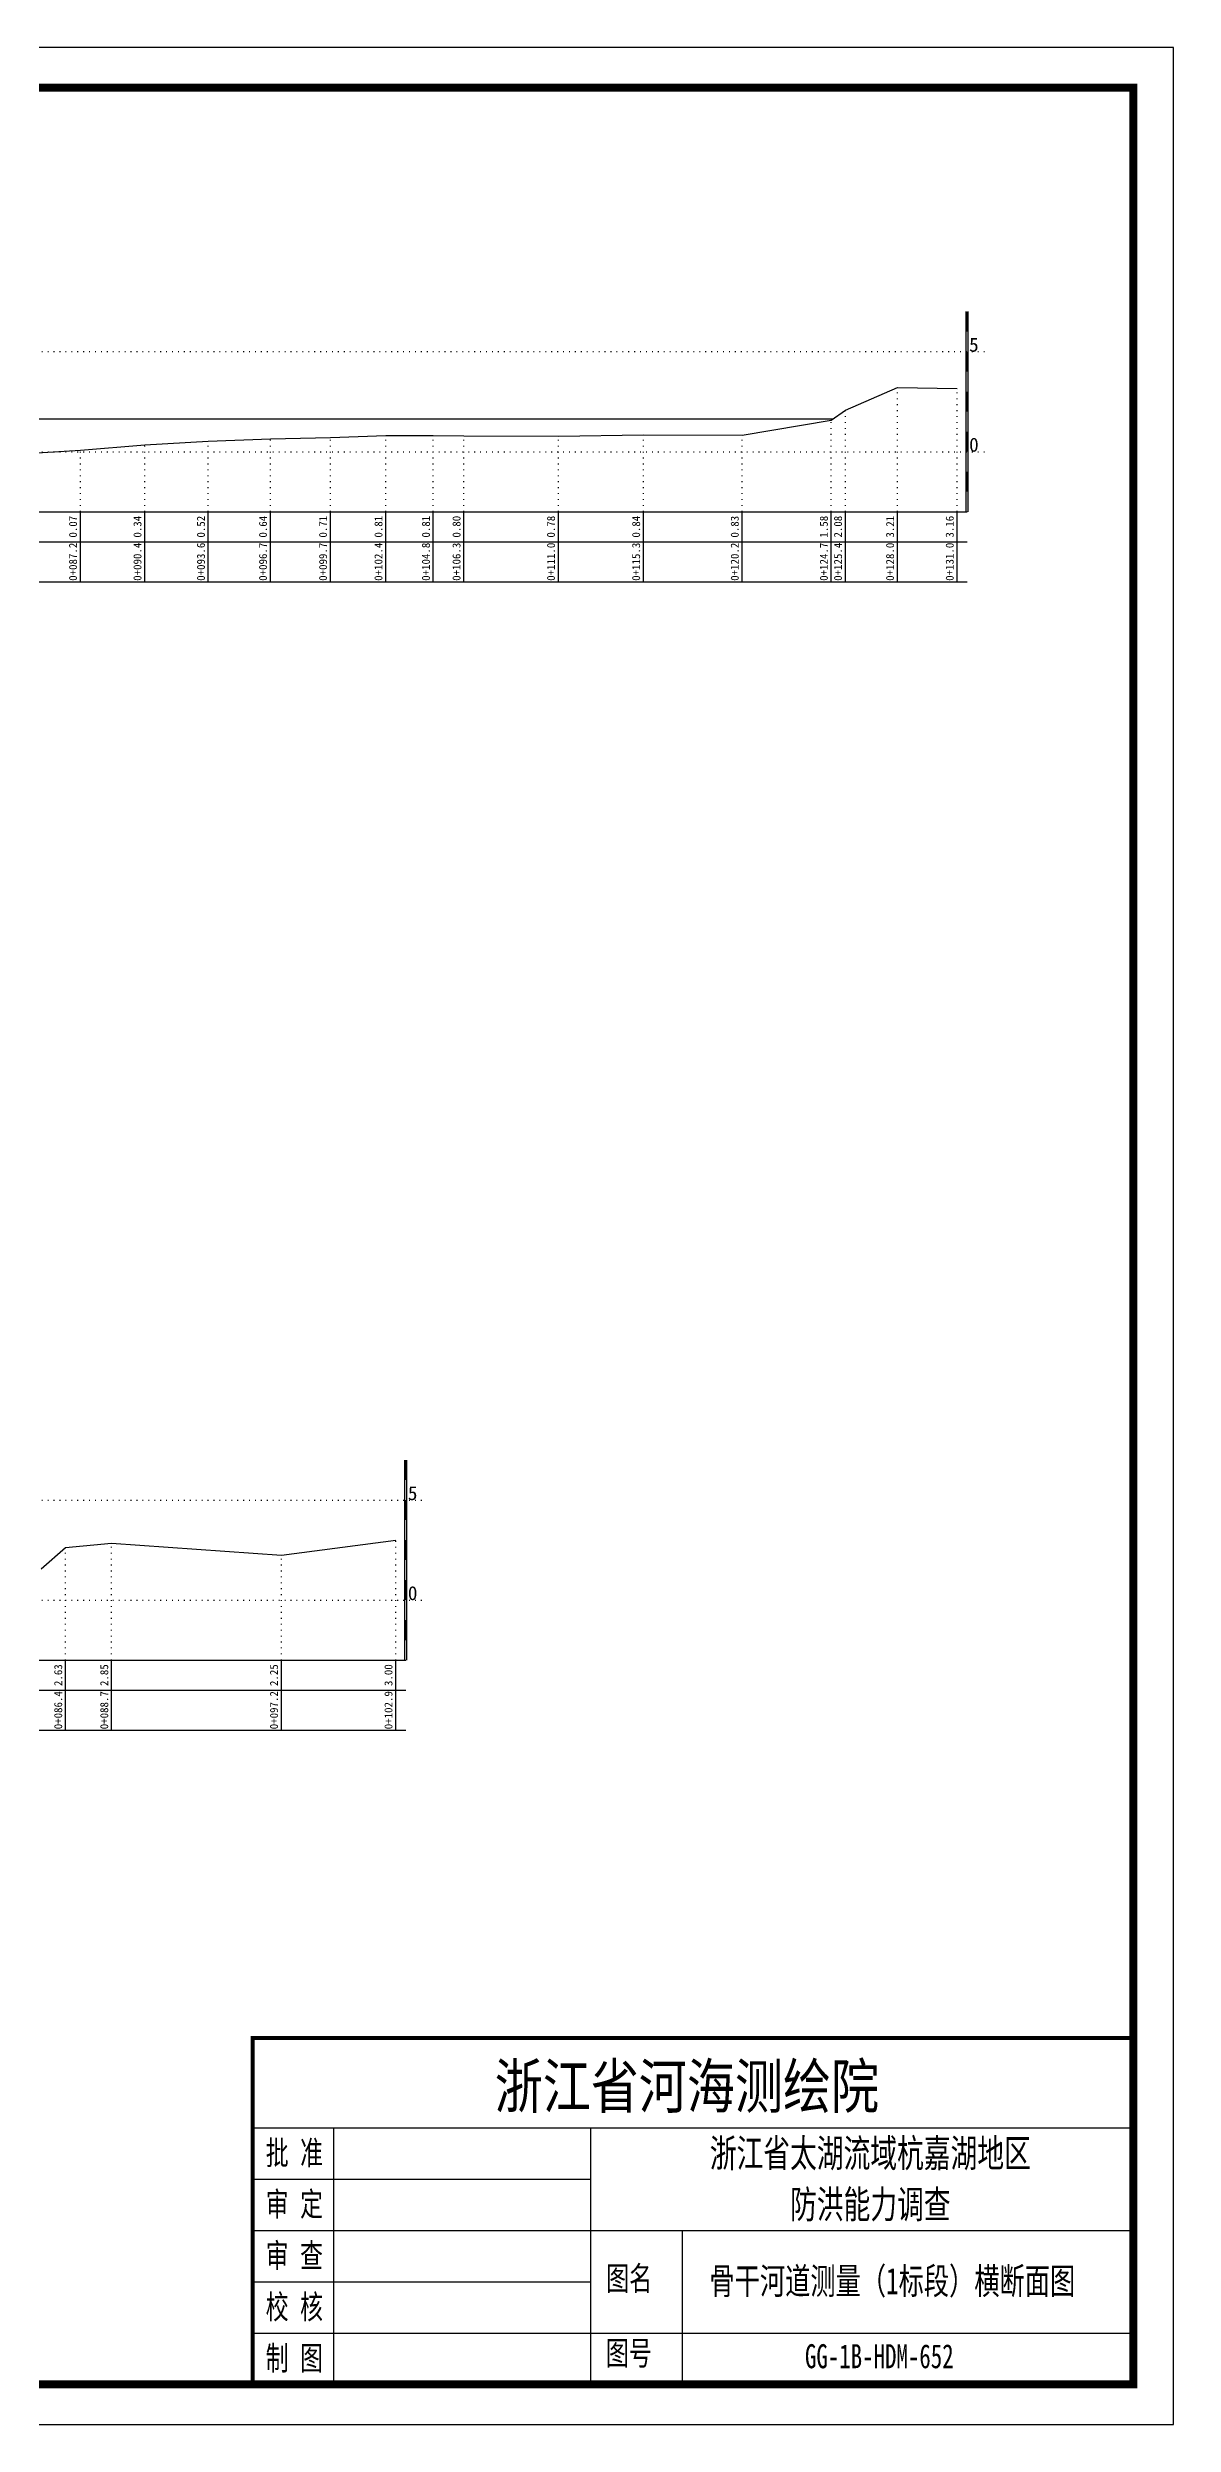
# Model space of a CAD drawing. Header units: millimetres. Extents: x 519117 to 522689, y 3371934 to 3372232.
# Drawn here: x 519846.3 to 519986.9, y 3371934.2 to 3372231.2 of the extents above; entities that cross this region are included whole.
import ezdxf
from ezdxf.enums import TextEntityAlignment as Align

# ---------------------------------------------------------------- set-up
doc = ezdxf.new("R2010")
doc.units = ezdxf.units.MM
doc.header["$LTSCALE"] = 0.4
doc.header["$MEASUREMENT"] = 0
doc.linetypes.add('X4', pattern=[1.6, 0, -1.6])
for name, color, linetype in [('DMX', 1, 'Continuous'), ('TEXT', 7, 'Continuous'), ('zdm1', 5, 'Continuous'), ('ZDMT5', 3, 'Continuous'), ('图框', 7, 'Continuous'), ('水位', 7, 'Continuous')]:
    doc.layers.add(name, color=color, linetype=linetype)
doc.styles.add('HDM', font='仿宋_GB2312.ttf')
doc.styles.add('tk2', font='SimSun.ttf', dxfattribs={"width": 0.8})

msp = doc.modelspace()

# ---------------------------------------------------------------- linework, layer by layer
at = {"lineweight": 100, "const_width": 0.5}
msp.add_lwpolyline([(519981.88, 3371982.45), (519871.88, 3371982.45), (519871.88, 3371939.17), (519981.88, 3371939.17), (519981.88, 3371982.45)], dxfattribs=at)
at = {"layer": 'DMX', "linetype": 'Continuous', "flags": 128}
for points in [[(519842.21, 3372180.35), (519850.36, 3372180.85), (519858.41, 3372181.52), (519866.33, 3372181.97), (519874.08, 3372182.27), (519881.58, 3372182.45), (519888.51, 3372182.7), (519894.43, 3372182.7), (519898.26, 3372182.67), (519910.06, 3372182.62), (519920.68, 3372182.77), (519933.01, 3372182.75), (519944.13, 3372184.62), (519945.91, 3372185.87), (519952.41, 3372188.7), (519959.86, 3372188.57)], [(519845.46, 3372041.1), (519848.51, 3372043.75), (519854.26, 3372044.3), (519875.46, 3372042.8), (519889.76, 3372044.67)]]:
    msp.add_lwpolyline(points, dxfattribs=at)
at = {"layer": 'TEXT', "color": 0}
for p, q in [((519871.88, 3371971.25, 0), (519981.88, 3371971.25, 0)), ((519881.96, 3371971.25, 0), (519881.96, 3371945.59, 0)), ((519914.05, 3371971.25, 0), (519914.05, 3371945.59, 0)), ((519871.88, 3371964.84, 0), (519914.05, 3371964.84, 0)), ((519871.88, 3371958.42, 0), (519914.05, 3371958.42, 0)), ((519914.05, 3371958.42, 0), (519981.88, 3371958.42, 0)), ((519925.53, 3371958.42, 0), (519925.53, 3371939.17, 0)), ((519871.88, 3371952, 0), (519914.05, 3371952, 0)), ((519871.88, 3371945.59, 0), (519981.88, 3371945.59, 0)), ((519881.96, 3371945.59, 0), (519881.96, 3371939.17, 0)), ((519914.05, 3371945.59, 0), (519914.05, 3371939.17, 0))]:
    msp.add_line(p, q, dxfattribs=at)
at = {"layer": 'zdm1', "linetype": 'Continuous'}
for p, q in [((519960.98, 3372173.17), (519960.98, 3372198.17)), ((519961.23, 3372173.17), (519961.23, 3372198.17)), ((519632.46, 3372173.17), (519961.11, 3372173.17)), ((519621.21, 3372169.42), (519961.11, 3372169.42)), ((519621.21, 3372164.42), (519961.11, 3372164.42)), ((519890.88, 3372029.67), (519890.88, 3372054.67)), ((519891.13, 3372029.67), (519891.13, 3372054.67)), ((519632.46, 3372029.67), (519891.01, 3372029.67)), ((519621.21, 3372025.92), (519891.01, 3372025.92)), ((519621.21, 3372020.92), (519891.01, 3372020.92))]:
    msp.add_line(p, q, dxfattribs=at)
at = {"layer": 'zdm1', "linetype": 'X4'}
for p, q in [((519628.71, 3372193.17), (519963.61, 3372193.17)), ((519628.71, 3372180.67), (519963.61, 3372180.67)), ((519628.71, 3372049.67), (519893.51, 3372049.67)), ((519628.71, 3372037.17), (519893.51, 3372037.17))]:
    msp.add_line(p, q, dxfattribs=at)
at = {"layer": 'zdm1', "linetype": 'Continuous', "flags": 128}
for points in [[(519961.11, 3372195.67, 0.25, 0.25, 0), (519961.11, 3372198.17, 0.25, 0.25, 0)], [(519961.11, 3372190.67, 0.25, 0.25, 0), (519961.11, 3372193.17, 0.25, 0.25, 0)], [(519961.11, 3372185.67, 0.25, 0.25, 0), (519961.11, 3372188.17, 0.25, 0.25, 0)], [(519961.11, 3372180.67, 0.25, 0.25, 0), (519961.11, 3372183.17, 0.25, 0.25, 0)], [(519961.11, 3372175.67, 0.25, 0.25, 0), (519961.11, 3372178.17, 0.25, 0.25, 0)], [(519891.01, 3372052.17, 0.25, 0.25, 0), (519891.01, 3372054.67, 0.25, 0.25, 0)], [(519891.01, 3372047.17, 0.25, 0.25, 0), (519891.01, 3372049.67, 0.25, 0.25, 0)], [(519891.01, 3372042.17, 0.25, 0.25, 0), (519891.01, 3372044.67, 0.25, 0.25, 0)], [(519891.01, 3372037.17, 0.25, 0.25, 0), (519891.01, 3372039.67, 0.25, 0.25, 0)], [(519891.01, 3372032.17, 0.25, 0.25, 0), (519891.01, 3372034.67, 0.25, 0.25, 0)]]:
    msp.add_lwpolyline(points, format="xyseb", dxfattribs=at)
at = {"layer": 'ZDMT5', "linetype": 'X4'}
for p, q in [((519952.41, 3372173.17), (519952.41, 3372188.7)), ((519959.86, 3372173.17), (519959.86, 3372188.57)), ((519945.91, 3372173.17), (519945.91, 3372185.87)), ((519888.51, 3372173.17), (519888.51, 3372182.7)), ((519894.43, 3372173.17), (519894.43, 3372182.7)), ((519898.26, 3372173.17), (519898.26, 3372182.67)), ((519910.06, 3372173.17), (519910.06, 3372182.62)), ((519920.68, 3372173.17), (519920.68, 3372182.77)), ((519933.01, 3372173.17), (519933.01, 3372182.75)), ((519944.13, 3372173.17), (519944.13, 3372184.62)), ((519850.36, 3372173.17), (519850.36, 3372180.85)), ((519858.41, 3372173.17), (519858.41, 3372181.52)), ((519866.33, 3372173.17), (519866.33, 3372181.97)), ((519874.08, 3372173.17), (519874.08, 3372182.27)), ((519881.58, 3372173.17), (519881.58, 3372182.45)), ((519848.51, 3372029.67), (519848.51, 3372043.75)), ((519854.26, 3372029.67), (519854.26, 3372044.3)), ((519889.76, 3372029.67), (519889.76, 3372044.67)), ((519875.46, 3372029.67), (519875.46, 3372042.8))]:
    msp.add_line(p, q, dxfattribs=at)
at = {"layer": 'ZDMT5', "linetype": 'Continuous'}
for p, q in [((519850.36, 3372164.42), (519850.36, 3372173.17)), ((519858.41, 3372164.42), (519858.41, 3372173.17)), ((519866.33, 3372164.42), (519866.33, 3372173.17)), ((519874.08, 3372164.42), (519874.08, 3372173.17)), ((519881.58, 3372164.42), (519881.58, 3372173.17)), ((519888.51, 3372164.42), (519888.51, 3372173.17)), ((519894.43, 3372164.42), (519894.43, 3372173.17)), ((519898.26, 3372164.42), (519898.26, 3372173.17)), ((519910.06, 3372164.42), (519910.06, 3372173.17)), ((519920.68, 3372164.42), (519920.68, 3372173.17)), ((519933.01, 3372164.42), (519933.01, 3372173.17)), ((519944.13, 3372164.42), (519944.13, 3372173.17)), ((519945.91, 3372164.42), (519945.91, 3372173.17)), ((519952.41, 3372164.42), (519952.41, 3372173.17)), ((519959.86, 3372164.42), (519959.86, 3372173.17)), ((519848.51, 3372020.92), (519848.51, 3372029.67)), ((519854.26, 3372020.92), (519854.26, 3372029.67)), ((519875.46, 3372020.92), (519875.46, 3372029.67)), ((519889.76, 3372020.92), (519889.76, 3372029.67))]:
    msp.add_line(p, q, dxfattribs=at)
at = {"layer": '图框', "flags": 128}
msp.add_lwpolyline([(519566.88, 3371934.17), (519986.88, 3371934.17), (519986.88, 3372231.17), (519566.88, 3372231.17)], close=True, dxfattribs=at)
at = {"layer": '图框', "const_width": 1, "flags": 128}
msp.add_lwpolyline([(519591.88, 3371939.17), (519981.88, 3371939.17), (519981.88, 3372226.17), (519591.88, 3372226.17)], close=True, dxfattribs=at)
at = {"layer": '水位', "color": 6, "linetype": 'Continuous'}
msp.add_line((519665.55, 3372184.77), (519944.34, 3372184.77), dxfattribs=at)

# ---------------------------------------------------------------- texts
at = {"layer": 'TEXT', "color": 7, "ltscale": 8, "style": 'tk2'}
for tag, p, s, height, width in [('浙江省河海测绘院', (519902.1, 3371973.69, 0), '（单位名称）', 5.5, 0.8), ('批 准', (519873.5, 3371966.62, 0), '批准', 3, 0.7), ('审 定', (519873.5, 3371960.21, 0), '审定', 3, 0.7), ('审 查', (519873.5, 3371953.79, 0), '审 查', 3, 0.7), ('图名', (519916.03, 3371950.92, 0), '审查', 3, 0.7), ('校 核', (519873.5, 3371947.37, 0), '校 核', 3, 0.7), ('制 图', (519873.5, 3371940.96, 0), '制 图', 3, 0.7), ('图号', (519915.99, 3371941.59, 0), '图号', 3, 0.7)]:
    msp.add_attdef(tag, p, s, height=height, dxfattribs=dict(at, width=width))
at = {"layer": 'TEXT', "color": 0, "style": 'tk2', "width": 0.7}
for tag, text, height, p in [('浙江省太湖流域杭嘉湖地区', '浙江省太湖流域杭嘉湖地区', 3.5, (519949.02, 3371968.07, -206.67)), ('防洪能力调查', '防洪能力调查', 3.5, (519949.02, 3371961.68, -206.67)), ('骨干河道测量（1标段）横断面图', '骨干河道测量（1标段）横断面图', 3.3, (519951.77, 3371952.1, -206.67)), ('GG-1B-HDM-652', 'GG-1B-HDM-001', 3, (519950.14, 3371942.7, -206.67))]:
    msp.add_attdef(tag, text=text, height=height, dxfattribs=at).set_placement(p, align=Align.MIDDLE_CENTER)
at = {"layer": 'zdm1', "linetype": 'Continuous', "style": 'HDM'}
for s, p in [('5', (519961.36, 3372193.17)), ('0', (519961.36, 3372180.67)), ('5', (519891.26, 3372049.67)), ('0', (519891.26, 3372037.17))]:
    msp.add_text(s, height=1.75, dxfattribs=at).set_placement(p)
at = {"layer": 'ZDMT5', "linetype": 'Continuous', "style": 'HDM'}
for s, p in [('0.07', (519850.23, 3372171.3)), ('0.34', (519858.28, 3372171.3)), ('0.52', (519866.21, 3372171.3)), ('0.64', (519873.96, 3372171.3)), ('0.71', (519881.46, 3372171.3)), ('0.81', (519888.38, 3372171.3)), ('0.81', (519894.31, 3372171.3)), ('0.80', (519898.13, 3372171.3)), ('0.78', (519909.93, 3372171.3)), ('0.84', (519920.56, 3372171.3)), ('0.83', (519932.88, 3372171.3)), ('1.58', (519944.01, 3372171.3)), ('2.08', (519945.78, 3372171.3)), ('3.21', (519952.28, 3372171.3)), ('3.16', (519959.73, 3372171.3)), ('0+087.2', (519850.23, 3372166.92)), ('0+090.4', (519858.28, 3372166.92)), ('0+093.6', (519866.21, 3372166.92)), ('0+096.7', (519873.96, 3372166.92)), ('0+099.7', (519881.46, 3372166.92)), ('0+102.4', (519888.38, 3372166.92)), ('0+104.8', (519894.31, 3372166.92)), ('0+106.3', (519898.13, 3372166.92)), ('0+111.0', (519909.93, 3372166.92)), ('0+115.3', (519920.56, 3372166.92)), ('0+120.2', (519932.88, 3372166.92)), ('0+124.7', (519944.01, 3372166.92)), ('0+125.4', (519945.78, 3372166.92)), ('0+128.0', (519952.28, 3372166.92)), ('0+131.0', (519959.73, 3372166.92)), ('2.63', (519848.38, 3372027.8)), ('2.85', (519854.13, 3372027.8)), ('2.25', (519875.33, 3372027.8)), ('3.00', (519889.63, 3372027.8)), ('0+086.4', (519848.38, 3372023.42)), ('0+088.7', (519854.13, 3372023.42)), ('0+097.2', (519875.33, 3372023.42)), ('0+102.9', (519889.63, 3372023.42))]:
    msp.add_text(s, height=1, rotation=90, dxfattribs=at).set_placement(p, align=Align.BOTTOM_CENTER)

doc.saveas('drawing.dxf')
